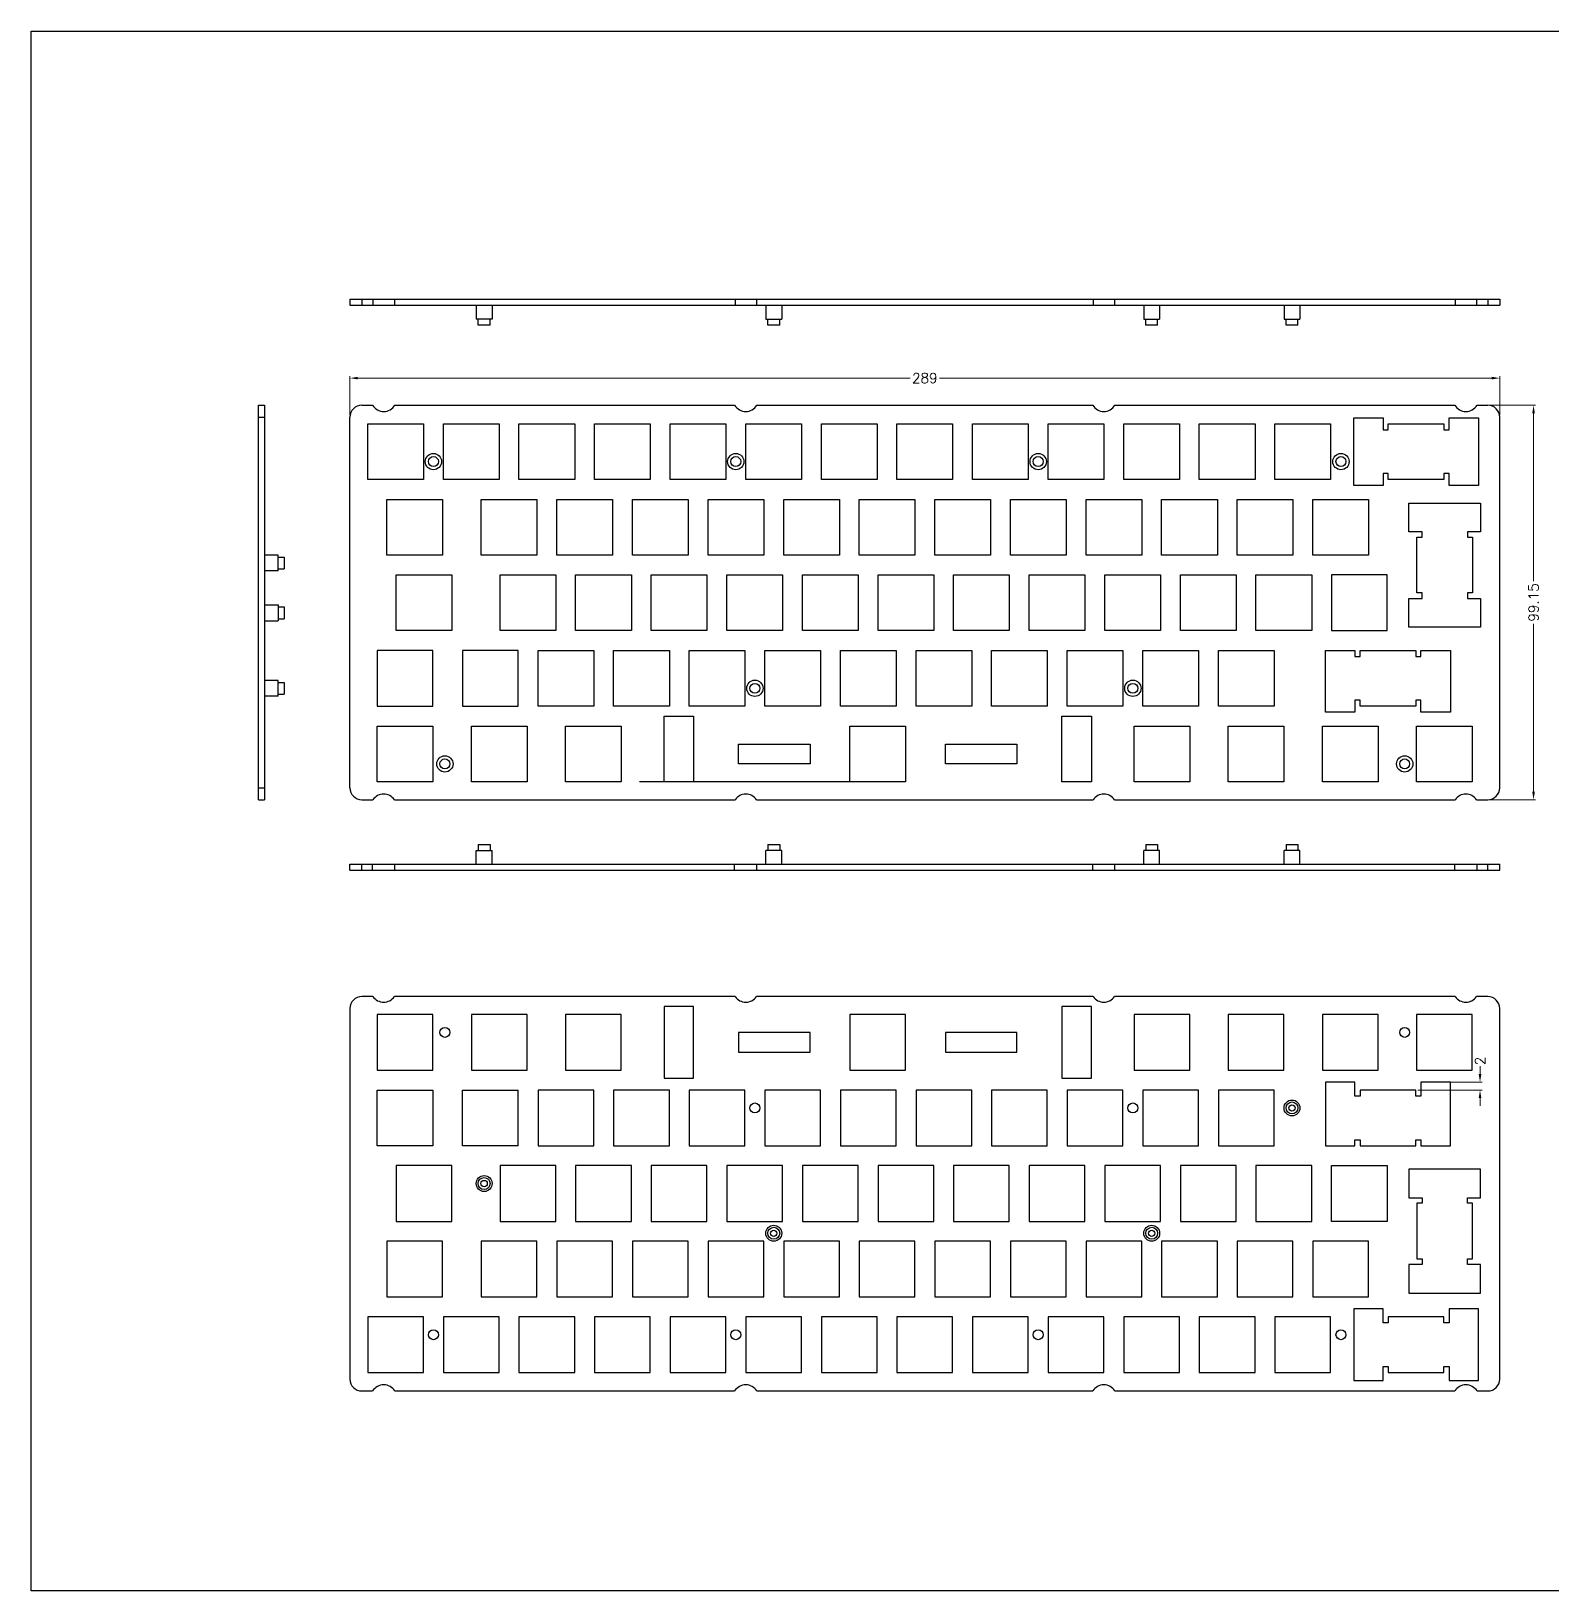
# Model space of a CAD drawing. Header units: millimetres. Extents: x 1341 to 3576, y -414 to 1667.
# Drawn here: x 2195.9 to 2578.1, y 995.4 to 1387.5 of the extents above; entities that cross this region are included whole.
import ezdxf

# ---------------------------------------------------------------- set-up
doc = ezdxf.new("R2010")
doc.units = ezdxf.units.MM
doc.layers.add('dim', color=82, linetype='Continuous', lineweight=9)
doc.styles.add('ROMANC', font='romanc.shx', dxfattribs={"bigfont": 'gbcbig.shx'})
doc.dimstyles.new('YanXiu', dxfattribs={"dimtxt": 2.5, "dimasz": 2.2, "dimexe": 0.66, "dimexo": 0.66, "dimgap": 0.66, "dimtad": 0, "dimdsep": 46, "dimtxsty": 'ROMANC', "dimcen": 0, "dimclrd": 256, "dimclre": 131, "dimclrt": 42, "dimazin": 2, "dimtfac": 1, "dimtofl": 0, "dimtmove": 0, "dimatfit": 3, "dimfxl": 1, "dimlwd": 5, "dimlwe": 5, "dimarcsym": 0})

# ---------------------------------------------------------------- blocks, each defined once
blk = doc.blocks.new('*D10')
at = {"layer": 'Defpoints', "color": 0}
for p in [(2543.9, 1121.31), (2545.2, 1123.31), (2560.06, 1123.31)]:
    blk.add_point(p, dxfattribs=at)
at = {"layer": 'dim', "lineweight": 5}
for p, q in [((2560.06, 1125.31), (2560.06, 1127.31)), ((2560.06, 1119.31), (2560.06, 1117.31))]:
    blk.add_line(p, q, dxfattribs=at)
at = {"layer": 'dim', "color": 131, "lineweight": 5}
for p, q in [((2544.4, 1121.31), (2560.56, 1121.31)), ((2545.7, 1123.31), (2560.56, 1123.31))]:
    blk.add_line(p, q, dxfattribs=at)
at = {"layer": 'dim'}
for points in [[(2559.73, 1125.31), (2560.39, 1125.31), (2560.06, 1123.31)], [(2559.73, 1119.31), (2560.39, 1119.31), (2560.06, 1121.31)]]:
    blk.add_solid(points, dxfattribs=at)
at = {"layer": 'dim', "color": 42, "insert": (2560.06, 1128.64), "char_height": 2.5, "attachment_point": 5, "rotation": 90, "style": 'ROMANC'}
blk.add_mtext('2', dxfattribs=at)
blk = doc.blocks.new('*D15')
at = {"layer": 'Defpoints', "color": 0}
for p in [(2565, 1300.28), (2276, 1290.45), (2565, 1290.45)]:
    blk.add_point(p, dxfattribs=at)
at = {"layer": 'dim', "color": 131, "lineweight": 5}
for p, q in [((2276, 1290.95), (2276, 1300.78)), ((2565, 1290.95), (2565, 1300.78))]:
    blk.add_line(p, q, dxfattribs=at)
at = {"layer": 'dim', "lineweight": 5}
for p, q in [((2278, 1300.28), (2416.79, 1300.28)), ((2563, 1300.28), (2424.22, 1300.28))]:
    blk.add_line(p, q, dxfattribs=at)
at = {"layer": 'dim'}
for points in [[(2278, 1300.61), (2278, 1299.95), (2276, 1300.28)], [(2563, 1300.61), (2563, 1299.95), (2565, 1300.28)]]:
    blk.add_solid(points, dxfattribs=at)
at = {"layer": 'dim', "color": 42, "insert": (2420.5, 1300.28), "char_height": 2.5, "attachment_point": 5, "style": 'ROMANC'}
blk.add_mtext('289', dxfattribs=at)
blk = doc.blocks.new('*D16')
at = {"layer": 'Defpoints', "color": 0}
for p in [(2562, 1293.45), (2562, 1194.3), (2573.51, 1194.3)]:
    blk.add_point(p, dxfattribs=at)
at = {"layer": 'dim', "color": 131, "lineweight": 5}
for p, q in [((2562.5, 1293.45), (2574.01, 1293.45)), ((2562.5, 1194.3), (2574.01, 1194.3))]:
    blk.add_line(p, q, dxfattribs=at)
at = {"layer": 'dim', "lineweight": 5}
for p, q in [((2573.51, 1291.45), (2573.51, 1249.2)), ((2573.51, 1196.3), (2573.51, 1238.55))]:
    blk.add_line(p, q, dxfattribs=at)
at = {"layer": 'dim'}
for points in [[(2573.18, 1291.45), (2573.85, 1291.45), (2573.51, 1293.45)], [(2573.18, 1196.3), (2573.85, 1196.3), (2573.51, 1194.3)]]:
    blk.add_solid(points, dxfattribs=at)
at = {"layer": 'dim', "color": 42, "insert": (2573.51, 1243.88), "char_height": 2.5, "attachment_point": 5, "rotation": 90, "style": 'ROMANC'}
blk.add_mtext('99.15', dxfattribs=at)

msp = doc.modelspace()

# ---------------------------------------------------------------- linework, layer by layer
at = {"color": 7, "linetype": 'Continuous'}
for p, q in [((2276.003, 1320.102), (2276.003, 1318.602)), ((2276.003, 1320.102), (2565.003, 1320.102)), ((2276.003, 1318.602), (2565.003, 1318.602)), ((2279.003, 1320.102), (2279.003, 1318.602)), ((2281.805, 1320.102), (2281.805, 1318.602)), ((2287.202, 1320.102), (2287.202, 1318.602)), ((2307.748, 1318.602), (2307.748, 1315.102)), ((2311.748, 1318.602), (2311.748, 1315.102)), ((2372.805, 1320.102), (2372.805, 1318.602)), ((2378.202, 1320.102), (2378.202, 1318.602)), ((2380.533, 1318.602), (2380.533, 1315.102)), ((2384.533, 1318.602), (2384.533, 1315.102)), ((2462.805, 1320.102), (2462.805, 1318.602)), ((2468.202, 1320.102), (2468.202, 1318.602)), ((2475.533, 1318.602), (2475.533, 1315.102)), ((2479.533, 1318.602), (2479.533, 1315.102)), ((2510.798, 1318.602), (2510.798, 1315.102)), ((2514.798, 1318.602), (2514.798, 1315.102)), ((2553.805, 1320.102), (2553.805, 1318.602)), ((2559.202, 1320.102), (2559.202, 1318.602)), ((2562.003, 1320.102), (2562.003, 1318.602)), ((2565.003, 1320.102), (2565.003, 1318.602)), ((2311.748, 1315.102), (2307.748, 1315.102)), ((2308.248, 1313.602), (2308.248, 1315.102)), ((2311.248, 1313.602), (2308.248, 1313.602)), ((2311.248, 1313.602), (2311.248, 1315.102)), ((2380.533, 1315.102), (2384.533, 1315.102)), ((2381.033, 1313.602), (2381.033, 1315.102)), ((2384.033, 1313.602), (2381.033, 1313.602)), ((2384.033, 1313.602), (2384.033, 1315.102)), ((2475.533, 1315.102), (2479.533, 1315.102)), ((2476.033, 1313.602), (2476.033, 1315.102)), ((2479.033, 1313.602), (2476.033, 1313.602)), ((2479.033, 1313.602), (2479.033, 1315.102)), ((2510.798, 1315.102), (2514.798, 1315.102)), ((2511.298, 1313.602), (2511.298, 1315.102)), ((2514.298, 1313.602), (2511.298, 1313.602)), ((2514.298, 1313.602), (2514.298, 1315.102)), ((2253.018, 1194.301), (2253.018, 1293.451)), ((2253.018, 1293.451), (2254.518, 1293.451)), ((2253.018, 1290.451), (2254.518, 1290.451)), ((2254.518, 1293.451), (2254.518, 1194.301)), ((2276.003, 1197.301), (2276.003, 1290.451)), ((2279.003, 1293.451), (2281.706, 1293.451)), ((2287.301, 1293.451), (2372.706, 1293.451)), ((2378.301, 1293.451), (2462.706, 1293.451)), ((2468.301, 1293.451), (2553.706, 1293.451)), ((2559.301, 1293.451), (2562.003, 1293.451)), ((2565.003, 1197.301), (2565.003, 1290.451)), ((2280.503, 1274.801), (2280.503, 1288.801)), ((2280.503, 1288.801), (2294.503, 1288.801)), ((2294.503, 1288.801), (2294.503, 1274.801)), ((2299.503, 1274.801), (2299.503, 1288.801)), ((2299.503, 1288.801), (2313.503, 1288.801)), ((2313.503, 1288.801), (2313.503, 1274.801)), ((2318.503, 1274.801), (2318.503, 1288.801)), ((2318.503, 1288.801), (2332.503, 1288.801)), ((2332.503, 1288.801), (2332.503, 1274.801)), ((2337.503, 1274.801), (2337.503, 1288.801)), ((2337.503, 1288.801), (2351.503, 1288.801)), ((2351.503, 1288.801), (2351.503, 1274.801)), ((2356.503, 1274.801), (2356.503, 1288.801)), ((2356.503, 1288.801), (2370.503, 1288.801)), ((2370.503, 1288.801), (2370.503, 1274.801)), ((2375.503, 1274.801), (2375.503, 1288.801)), ((2375.503, 1288.801), (2389.503, 1288.801)), ((2389.503, 1288.801), (2389.503, 1274.801)), ((2394.503, 1274.801), (2394.503, 1288.801)), ((2394.503, 1288.801), (2408.503, 1288.801)), ((2408.503, 1288.801), (2408.503, 1274.801)), ((2413.503, 1274.801), (2413.503, 1288.801)), ((2413.503, 1288.801), (2427.503, 1288.801)), ((2427.503, 1288.801), (2427.503, 1274.801)), ((2432.503, 1274.801), (2432.503, 1288.801)), ((2432.503, 1288.801), (2446.503, 1288.801)), ((2446.503, 1288.801), (2446.503, 1274.801)), ((2451.503, 1274.801), (2451.503, 1288.801)), ((2451.503, 1288.801), (2465.503, 1288.801)), ((2465.503, 1288.801), (2465.503, 1274.801)), ((2470.503, 1274.801), (2470.503, 1288.801)), ((2470.503, 1288.801), (2484.503, 1288.801)), ((2484.503, 1288.801), (2484.503, 1274.801)), ((2489.503, 1288.801), (2503.503, 1288.801)), ((2489.503, 1274.801), (2489.503, 1288.801)), ((2503.503, 1288.801), (2503.503, 1274.801)), ((2508.503, 1288.801), (2522.503, 1288.801)), ((2508.503, 1274.801), (2508.503, 1288.801)), ((2522.503, 1288.801), (2522.503, 1274.801)), ((2535.703, 1287.301), (2537.003, 1287.301)), ((2537.003, 1288.801), (2551.003, 1288.801)), ((2537.003, 1287.301), (2537.003, 1288.801)), ((2551.003, 1288.801), (2551.003, 1287.301)), ((2551.003, 1287.301), (2552.303, 1287.301)), ((2294.503, 1274.801), (2280.503, 1274.801)), ((2313.503, 1274.801), (2299.503, 1274.801)), ((2332.503, 1274.801), (2318.503, 1274.801)), ((2351.503, 1274.801), (2337.503, 1274.801)), ((2370.503, 1274.801), (2356.503, 1274.801)), ((2389.503, 1274.801), (2375.503, 1274.801)), ((2408.503, 1274.801), (2394.503, 1274.801)), ((2427.503, 1274.801), (2413.503, 1274.801)), ((2446.503, 1274.801), (2432.503, 1274.801)), ((2465.503, 1274.801), (2451.503, 1274.801)), ((2484.503, 1274.801), (2470.503, 1274.801)), ((2503.503, 1274.801), (2489.503, 1274.801)), ((2522.503, 1274.801), (2508.503, 1274.801)), ((2537.003, 1276.301), (2535.703, 1276.301)), ((2537.003, 1274.801), (2537.003, 1276.301)), ((2551.003, 1274.801), (2537.003, 1274.801)), ((2552.303, 1276.301), (2551.003, 1276.301)), ((2551.003, 1276.301), (2551.003, 1274.801)), ((2285.268, 1255.801), (2285.268, 1269.801)), ((2285.268, 1269.801), (2299.268, 1269.801)), ((2299.268, 1269.801), (2299.268, 1255.801)), ((2309.033, 1255.801), (2309.033, 1269.801)), ((2309.033, 1269.801), (2323.033, 1269.801)), ((2323.033, 1269.801), (2323.033, 1255.801)), ((2328.033, 1255.801), (2328.033, 1269.801)), ((2328.033, 1269.801), (2342.033, 1269.801)), ((2342.033, 1269.801), (2342.033, 1255.801)), ((2347.033, 1255.801), (2347.033, 1269.801)), ((2347.033, 1269.801), (2361.033, 1269.801)), ((2361.033, 1269.801), (2361.033, 1255.801)), ((2366.033, 1255.801), (2366.033, 1269.801)), ((2366.033, 1269.801), (2380.033, 1269.801)), ((2380.033, 1269.801), (2380.033, 1255.801)), ((2385.033, 1255.801), (2385.033, 1269.801)), ((2385.033, 1269.801), (2399.033, 1269.801)), ((2399.033, 1269.801), (2399.033, 1255.801)), ((2404.033, 1255.801), (2404.033, 1269.801)), ((2404.033, 1269.801), (2418.033, 1269.801)), ((2418.033, 1269.801), (2418.033, 1255.801)), ((2423.033, 1255.801), (2423.033, 1269.801)), ((2423.033, 1269.801), (2437.033, 1269.801)), ((2437.033, 1269.801), (2437.033, 1255.801)), ((2442.033, 1255.801), (2442.033, 1269.801)), ((2442.033, 1269.801), (2456.033, 1269.801)), ((2456.033, 1269.801), (2456.033, 1255.801)), ((2461.033, 1269.801), (2475.033, 1269.801)), ((2461.033, 1255.801), (2461.033, 1269.801)), ((2475.033, 1269.801), (2475.033, 1255.801)), ((2480.033, 1269.801), (2494.033, 1269.801)), ((2480.033, 1255.801), (2480.033, 1269.801)), ((2494.033, 1269.801), (2494.033, 1255.801)), ((2499.033, 1269.801), (2513.033, 1269.801)), ((2499.033, 1255.801), (2499.033, 1269.801)), ((2513.033, 1269.801), (2513.033, 1255.801)), ((2518.033, 1269.801), (2532.033, 1269.801)), ((2518.033, 1255.801), (2518.033, 1269.801)), ((2532.033, 1269.801), (2532.033, 1255.801)), ((2542.188, 1268.861), (2560.188, 1268.861)), ((2542.188, 1261.661), (2542.188, 1268.861)), ((2560.188, 1268.861), (2560.188, 1261.661)), ((2545.488, 1261.661), (2542.188, 1261.661)), ((2544.188, 1260.261), (2545.488, 1260.261)), ((2544.188, 1246.261), (2544.188, 1260.261)), ((2545.488, 1260.261), (2545.488, 1261.661)), ((2560.188, 1261.661), (2556.888, 1261.661)), ((2556.888, 1261.661), (2556.888, 1260.261)), ((2556.888, 1260.261), (2558.188, 1260.261)), ((2558.188, 1260.261), (2558.188, 1246.261)), ((2258.018, 1255.801), (2254.518, 1255.801)), ((2258.018, 1251.8), (2258.018, 1255.801)), ((2258.018, 1255.301), (2259.518, 1255.301)), ((2259.518, 1255.301), (2259.518, 1252.301)), ((2299.268, 1255.801), (2285.268, 1255.801)), ((2323.033, 1255.801), (2309.033, 1255.801)), ((2342.033, 1255.801), (2328.033, 1255.801)), ((2361.033, 1255.801), (2347.033, 1255.801)), ((2380.033, 1255.801), (2366.033, 1255.801)), ((2399.033, 1255.801), (2385.033, 1255.801)), ((2418.033, 1255.801), (2404.033, 1255.801)), ((2437.033, 1255.801), (2423.033, 1255.801)), ((2456.033, 1255.801), (2442.033, 1255.801)), ((2475.033, 1255.801), (2461.033, 1255.801)), ((2494.033, 1255.801), (2480.033, 1255.801)), ((2513.033, 1255.801), (2499.033, 1255.801)), ((2532.033, 1255.801), (2518.033, 1255.801)), ((2258.018, 1251.801), (2254.518, 1251.801)), ((2258.018, 1252.301), (2259.518, 1252.301)), ((2287.648, 1236.801), (2287.648, 1250.801)), ((2287.648, 1250.801), (2301.648, 1250.801)), ((2301.648, 1250.801), (2301.648, 1236.801)), ((2313.748, 1236.801), (2313.748, 1250.801)), ((2313.748, 1250.801), (2327.748, 1250.801)), ((2327.748, 1250.801), (2327.748, 1236.801)), ((2332.748, 1236.801), (2332.748, 1250.801)), ((2332.748, 1250.801), (2346.748, 1250.801)), ((2346.748, 1250.801), (2346.748, 1236.801)), ((2351.748, 1236.801), (2351.748, 1250.801)), ((2351.748, 1250.801), (2365.748, 1250.801)), ((2365.748, 1250.801), (2365.748, 1236.801)), ((2370.748, 1236.801), (2370.748, 1250.801)), ((2370.748, 1250.801), (2384.748, 1250.801)), ((2384.748, 1250.801), (2384.748, 1236.801)), ((2389.748, 1236.801), (2389.748, 1250.801)), ((2389.748, 1250.801), (2403.748, 1250.801)), ((2403.748, 1250.801), (2403.748, 1236.801)), ((2408.748, 1236.801), (2408.748, 1250.801)), ((2408.748, 1250.801), (2422.748, 1250.801)), ((2422.748, 1250.801), (2422.748, 1236.801)), ((2427.748, 1236.801), (2427.748, 1250.801)), ((2427.748, 1250.801), (2441.748, 1250.801)), ((2441.748, 1250.801), (2441.748, 1236.801)), ((2446.748, 1250.801), (2460.748, 1250.801)), ((2446.748, 1236.801), (2446.748, 1250.801)), ((2460.748, 1250.801), (2460.748, 1236.801)), ((2465.748, 1250.801), (2479.748, 1250.801)), ((2465.748, 1236.801), (2465.748, 1250.801)), ((2479.748, 1250.801), (2479.748, 1236.801)), ((2484.748, 1250.801), (2498.748, 1250.801)), ((2484.748, 1236.801), (2484.748, 1250.801)), ((2498.748, 1250.801), (2498.748, 1236.801)), ((2503.748, 1250.801), (2517.748, 1250.801)), ((2503.748, 1236.801), (2503.748, 1250.801)), ((2517.748, 1250.801), (2517.748, 1236.801)), ((2536.748, 1250.801), (2522.748, 1250.801)), ((2522.748, 1250.801), (2522.748, 1236.801)), ((2536.748, 1236.801), (2536.748, 1250.801)), ((2254.518, 1243.301), (2258.018, 1243.301)), ((2258.018, 1243.3), (2258.018, 1239.301)), ((2542.188, 1244.861), (2545.488, 1244.861)), ((2542.188, 1237.661), (2542.188, 1244.861)), ((2545.488, 1246.261), (2544.188, 1246.261)), ((2545.488, 1244.861), (2545.488, 1246.261)), ((2558.188, 1246.261), (2556.888, 1246.261)), ((2556.888, 1246.261), (2556.888, 1244.861)), ((2556.888, 1244.861), (2560.188, 1244.861)), ((2560.188, 1244.861), (2560.188, 1237.661)), ((2254.518, 1239.301), (2258.018, 1239.301)), ((2258.018, 1242.801), (2259.518, 1242.801)), ((2258.018, 1239.801), (2259.518, 1239.801)), ((2259.518, 1242.801), (2259.518, 1239.801)), ((2301.648, 1236.801), (2287.648, 1236.801)), ((2327.748, 1236.801), (2313.748, 1236.801)), ((2346.748, 1236.801), (2332.748, 1236.801)), ((2365.748, 1236.801), (2351.748, 1236.801)), ((2384.748, 1236.801), (2370.748, 1236.801)), ((2403.748, 1236.801), (2389.748, 1236.801)), ((2422.748, 1236.801), (2408.748, 1236.801)), ((2441.748, 1236.801), (2427.748, 1236.801)), ((2460.748, 1236.801), (2446.748, 1236.801)), ((2479.748, 1236.801), (2465.748, 1236.801)), ((2498.748, 1236.801), (2484.748, 1236.801)), ((2517.748, 1236.801), (2503.748, 1236.801)), ((2522.748, 1236.801), (2536.748, 1236.801)), ((2560.188, 1237.661), (2542.188, 1237.661)), ((2282.883, 1231.801), (2282.883, 1217.801)), ((2296.883, 1231.801), (2282.883, 1231.801)), ((2296.883, 1217.801), (2296.883, 1231.801)), ((2304.298, 1231.801), (2304.298, 1217.801)), ((2318.298, 1231.801), (2304.298, 1231.801)), ((2318.298, 1217.801), (2318.298, 1231.801)), ((2323.298, 1217.801), (2323.298, 1231.801)), ((2323.298, 1231.801), (2337.298, 1231.801)), ((2337.298, 1231.801), (2337.298, 1217.801)), ((2342.298, 1217.801), (2342.298, 1231.801)), ((2342.298, 1231.801), (2356.298, 1231.801)), ((2356.298, 1231.801), (2356.298, 1217.801)), ((2361.298, 1217.801), (2361.298, 1231.801)), ((2361.298, 1231.801), (2375.298, 1231.801)), ((2375.298, 1231.801), (2375.298, 1217.801)), ((2380.298, 1217.801), (2380.298, 1231.801)), ((2380.298, 1231.801), (2394.298, 1231.801)), ((2394.298, 1231.801), (2394.298, 1217.801)), ((2399.298, 1217.801), (2399.298, 1231.801)), ((2399.298, 1231.801), (2413.298, 1231.801)), ((2413.298, 1231.801), (2413.298, 1217.801)), ((2418.298, 1231.801), (2432.298, 1231.801)), ((2418.298, 1217.801), (2418.298, 1231.801)), ((2432.298, 1231.801), (2432.298, 1217.801)), ((2437.298, 1231.801), (2451.298, 1231.801)), ((2437.298, 1217.801), (2437.298, 1231.801)), ((2451.298, 1231.801), (2451.298, 1217.801)), ((2456.298, 1231.801), (2470.298, 1231.801)), ((2456.298, 1217.801), (2456.298, 1231.801)), ((2470.298, 1231.801), (2470.298, 1217.801)), ((2475.298, 1231.801), (2489.298, 1231.801)), ((2475.298, 1217.801), (2475.298, 1231.801)), ((2489.298, 1231.801), (2489.298, 1217.801)), ((2494.298, 1231.801), (2508.298, 1231.801)), ((2494.298, 1217.801), (2494.298, 1231.801)), ((2508.298, 1231.801), (2508.298, 1217.801)), ((2521.201, 1231.801), (2528.601, 1231.801)), ((2521.201, 1216.301), (2521.201, 1231.801)), ((2528.601, 1231.801), (2528.601, 1230.301)), ((2529.901, 1231.801), (2543.901, 1231.801)), ((2529.901, 1230.301), (2529.901, 1231.801)), ((2543.901, 1231.801), (2543.901, 1230.301)), ((2545.201, 1231.801), (2552.601, 1231.801)), ((2545.201, 1230.301), (2545.201, 1231.801)), ((2552.601, 1231.801), (2552.601, 1216.301)), ((2528.601, 1230.301), (2529.901, 1230.301)), ((2543.901, 1230.301), (2545.201, 1230.301)), ((2258.018, 1224.301), (2254.518, 1224.301)), ((2258.018, 1220.3), (2258.018, 1224.301)), ((2258.018, 1223.801), (2259.518, 1223.801)), ((2259.518, 1223.801), (2259.518, 1220.801)), ((2258.018, 1220.301), (2254.518, 1220.301)), ((2258.018, 1220.801), (2259.518, 1220.801)), ((2282.883, 1217.801), (2296.883, 1217.801)), ((2304.298, 1217.801), (2318.298, 1217.801)), ((2337.298, 1217.801), (2323.298, 1217.801)), ((2356.298, 1217.801), (2342.298, 1217.801)), ((2375.298, 1217.801), (2361.298, 1217.801)), ((2394.298, 1217.801), (2380.298, 1217.801)), ((2413.298, 1217.801), (2399.298, 1217.801)), ((2432.298, 1217.801), (2418.298, 1217.801)), ((2451.298, 1217.801), (2437.298, 1217.801)), ((2470.298, 1217.801), (2456.298, 1217.801)), ((2489.298, 1217.801), (2475.298, 1217.801)), ((2508.298, 1217.801), (2494.298, 1217.801)), ((2528.601, 1216.301), (2521.201, 1216.301)), ((2529.901, 1219.301), (2528.601, 1219.301)), ((2528.601, 1219.301), (2528.601, 1216.301)), ((2529.901, 1217.801), (2529.901, 1219.301)), ((2543.901, 1217.801), (2529.901, 1217.801)), ((2545.201, 1219.301), (2543.901, 1219.301)), ((2543.901, 1219.301), (2543.901, 1217.801)), ((2545.201, 1216.301), (2545.201, 1219.301)), ((2552.601, 1216.301), (2545.201, 1216.301)), ((2282.883, 1198.801), (2282.883, 1212.801)), ((2282.883, 1212.801), (2296.883, 1212.801)), ((2296.883, 1212.801), (2296.883, 1198.801)), ((2306.553, 1198.801), (2306.553, 1212.801)), ((2306.553, 1212.801), (2320.553, 1212.801)), ((2320.553, 1212.801), (2320.553, 1198.801)), ((2330.223, 1198.801), (2330.223, 1212.801)), ((2330.223, 1212.801), (2344.223, 1212.801)), ((2344.223, 1212.801), (2344.223, 1198.801)), ((2354.968, 1198.801), (2354.968, 1215.301)), ((2354.968, 1215.301), (2362.368, 1215.301)), ((2362.368, 1215.301), (2362.368, 1198.801)), ((2401.668, 1212.801), (2415.668, 1212.801)), ((2401.668, 1198.801), (2401.668, 1212.801)), ((2415.668, 1212.801), (2415.668, 1198.801)), ((2454.968, 1215.301), (2462.368, 1215.301)), ((2454.968, 1198.801), (2454.968, 1215.301)), ((2462.368, 1215.301), (2462.368, 1198.801)), ((2473.113, 1212.801), (2487.113, 1212.801)), ((2473.113, 1198.801), (2473.113, 1212.801)), ((2487.113, 1212.801), (2487.113, 1198.801)), ((2496.783, 1212.801), (2510.783, 1212.801)), ((2496.783, 1198.801), (2496.783, 1212.801)), ((2510.783, 1212.801), (2510.783, 1198.801)), ((2520.453, 1212.801), (2534.453, 1212.801)), ((2520.453, 1198.801), (2520.453, 1212.801)), ((2534.453, 1212.801), (2534.453, 1198.801)), ((2544.123, 1212.801), (2558.123, 1212.801)), ((2544.123, 1198.801), (2544.123, 1212.801)), ((2558.123, 1212.801), (2558.123, 1198.801)), ((2373.668, 1203.301), (2373.668, 1208.301)), ((2373.668, 1208.301), (2391.668, 1208.301)), ((2391.668, 1208.301), (2391.668, 1203.301)), ((2425.668, 1208.301), (2443.668, 1208.301)), ((2425.668, 1203.301), (2425.668, 1208.301)), ((2443.668, 1208.301), (2443.668, 1203.301)), ((2391.668, 1203.301), (2373.668, 1203.301)), ((2443.668, 1203.301), (2425.668, 1203.301)), ((2253.018, 1197.301), (2254.518, 1197.301)), ((2296.883, 1198.801), (2282.883, 1198.801)), ((2320.553, 1198.801), (2306.553, 1198.801)), ((2344.223, 1198.801), (2330.223, 1198.801)), ((2362.368, 1198.801), (2354.968, 1198.801)), ((2415.668, 1198.801), (2401.668, 1198.801)), ((2462.368, 1198.801), (2454.968, 1198.801)), ((2487.113, 1198.801), (2473.113, 1198.801)), ((2510.783, 1198.801), (2496.783, 1198.801)), ((2534.453, 1198.801), (2520.453, 1198.801)), ((2558.123, 1198.801), (2544.123, 1198.801)), ((2253.018, 1194.301), (2254.518, 1194.301)), ((2279.003, 1194.301), (2281.805, 1194.301)), ((2287.202, 1194.301), (2372.805, 1194.301)), ((2378.202, 1194.301), (2462.805, 1194.301)), ((2468.202, 1194.301), (2553.805, 1194.301)), ((2559.202, 1194.301), (2562.003, 1194.301)), ((2307.748, 1178.067), (2307.748, 1181.567)), ((2307.748, 1181.567), (2311.748, 1181.567)), ((2308.248, 1183.067), (2308.248, 1181.567)), ((2308.248, 1183.067), (2311.248, 1183.067)), ((2311.248, 1183.067), (2311.248, 1181.567)), ((2311.748, 1178.067), (2311.748, 1181.567)), ((2380.533, 1178.067), (2380.533, 1181.567)), ((2384.533, 1181.567), (2380.533, 1181.567)), ((2381.033, 1183.067), (2381.033, 1181.567)), ((2381.033, 1183.067), (2384.033, 1183.067)), ((2384.033, 1183.067), (2384.033, 1181.567)), ((2384.533, 1178.067), (2384.533, 1181.567)), ((2479.533, 1181.567), (2475.533, 1181.567)), ((2475.533, 1178.067), (2475.533, 1181.567)), ((2476.033, 1183.067), (2479.033, 1183.067)), ((2476.033, 1183.067), (2476.033, 1181.567)), ((2479.033, 1183.067), (2479.033, 1181.567)), ((2479.533, 1178.067), (2479.533, 1181.567)), ((2514.798, 1181.567), (2510.798, 1181.567)), ((2510.798, 1178.067), (2510.798, 1181.567)), ((2511.298, 1183.067), (2514.298, 1183.067)), ((2511.298, 1183.067), (2511.298, 1181.567)), ((2514.298, 1183.067), (2514.298, 1181.567)), ((2514.798, 1178.067), (2514.798, 1181.567)), ((2276.003, 1176.567), (2276.003, 1178.067)), ((2276.003, 1178.067), (2565.003, 1178.067)), ((2276.003, 1176.567), (2565.003, 1176.567)), ((2279.003, 1176.567), (2279.003, 1178.067)), ((2281.706, 1176.567), (2281.706, 1178.067)), ((2287.301, 1176.567), (2287.301, 1178.067)), ((2372.706, 1176.567), (2372.706, 1178.067)), ((2378.301, 1176.567), (2378.301, 1178.067)), ((2462.706, 1176.567), (2462.706, 1178.067)), ((2468.301, 1176.567), (2468.301, 1178.067)), ((2553.706, 1176.567), (2553.706, 1178.067)), ((2559.301, 1176.567), (2559.301, 1178.067)), ((2562.003, 1176.567), (2562.003, 1178.067)), ((2565.003, 1176.567), (2565.003, 1178.067)), ((2276.003, 1141.807), (2276.003, 1048.657)), ((2281.805, 1144.807), (2279.003, 1144.807)), ((2372.805, 1144.807), (2287.202, 1144.807)), ((2462.805, 1144.807), (2378.202, 1144.807)), ((2553.805, 1144.807), (2468.202, 1144.807)), ((2562.003, 1144.807), (2559.202, 1144.807)), ((2565.003, 1048.657), (2565.003, 1141.807)), ((2282.883, 1140.307), (2282.883, 1126.307)), ((2296.883, 1140.307), (2282.883, 1140.307)), ((2296.883, 1126.307), (2296.883, 1140.307)), ((2306.553, 1140.307), (2306.553, 1126.307)), ((2320.553, 1140.307), (2306.553, 1140.307)), ((2320.553, 1126.307), (2320.553, 1140.307)), ((2330.223, 1140.307), (2330.223, 1126.307)), ((2344.223, 1140.307), (2330.223, 1140.307)), ((2344.223, 1126.307), (2344.223, 1140.307)), ((2401.668, 1140.307), (2401.668, 1126.307)), ((2415.668, 1140.307), (2401.668, 1140.307)), ((2415.668, 1126.307), (2415.668, 1140.307)), ((2487.113, 1140.307), (2473.113, 1140.307)), ((2473.113, 1140.307), (2473.113, 1126.307)), ((2487.113, 1126.307), (2487.113, 1140.307)), ((2510.783, 1140.307), (2496.783, 1140.307)), ((2496.783, 1140.307), (2496.783, 1126.307)), ((2510.783, 1126.307), (2510.783, 1140.307)), ((2534.453, 1140.307), (2520.453, 1140.307)), ((2520.453, 1140.307), (2520.453, 1126.307)), ((2534.453, 1126.307), (2534.453, 1140.307)), ((2558.123, 1140.307), (2544.123, 1140.307)), ((2544.123, 1140.307), (2544.123, 1126.307)), ((2558.123, 1126.307), (2558.123, 1140.307)), ((2373.668, 1135.807), (2373.668, 1130.807)), ((2391.668, 1135.807), (2373.668, 1135.807)), ((2391.668, 1130.807), (2391.668, 1135.807)), ((2425.668, 1135.807), (2425.668, 1130.807)), ((2443.668, 1135.807), (2425.668, 1135.807)), ((2443.668, 1130.807), (2443.668, 1135.807)), ((2373.668, 1130.807), (2391.668, 1130.807)), ((2425.668, 1130.807), (2443.668, 1130.807)), ((2282.883, 1126.307), (2296.883, 1126.307)), ((2306.553, 1126.307), (2320.553, 1126.307)), ((2330.223, 1126.307), (2344.223, 1126.307)), ((2401.668, 1126.307), (2415.668, 1126.307)), ((2473.113, 1126.307), (2487.113, 1126.307)), ((2496.783, 1126.307), (2510.783, 1126.307)), ((2520.453, 1126.307), (2534.453, 1126.307)), ((2544.123, 1126.307), (2558.123, 1126.307)), ((2282.883, 1107.307), (2282.883, 1121.307)), ((2282.883, 1121.307), (2296.883, 1121.307)), ((2296.883, 1121.307), (2296.883, 1107.307)), ((2304.298, 1107.307), (2304.298, 1121.307)), ((2304.298, 1121.307), (2318.298, 1121.307)), ((2318.298, 1107.307), (2318.298, 1121.307)), ((2323.298, 1121.307), (2323.298, 1107.307)), ((2337.298, 1121.307), (2323.298, 1121.307)), ((2337.298, 1107.307), (2337.298, 1121.307)), ((2342.298, 1121.307), (2342.298, 1107.307)), ((2356.298, 1121.307), (2342.298, 1121.307)), ((2356.298, 1107.307), (2356.298, 1121.307)), ((2361.298, 1121.307), (2361.298, 1107.307)), ((2375.298, 1121.307), (2361.298, 1121.307)), ((2375.298, 1107.307), (2375.298, 1121.307)), ((2380.298, 1121.307), (2380.298, 1107.307)), ((2394.298, 1121.307), (2380.298, 1121.307)), ((2394.298, 1107.307), (2394.298, 1121.307)), ((2399.298, 1121.307), (2399.298, 1107.307)), ((2413.298, 1121.307), (2399.298, 1121.307)), ((2413.298, 1107.307), (2413.298, 1121.307)), ((2418.298, 1121.307), (2418.298, 1107.307)), ((2432.298, 1121.307), (2418.298, 1121.307)), ((2432.298, 1107.307), (2432.298, 1121.307)), ((2437.298, 1121.307), (2437.298, 1107.307)), ((2451.298, 1121.307), (2437.298, 1121.307)), ((2451.298, 1107.307), (2451.298, 1121.307)), ((2470.298, 1121.307), (2456.298, 1121.307)), ((2456.298, 1121.307), (2456.298, 1107.307)), ((2470.298, 1107.307), (2470.298, 1121.307)), ((2489.298, 1121.307), (2475.298, 1121.307)), ((2475.298, 1121.307), (2475.298, 1107.307)), ((2489.298, 1107.307), (2489.298, 1121.307)), ((2508.298, 1121.307), (2494.298, 1121.307)), ((2494.298, 1121.307), (2494.298, 1107.307)), ((2508.298, 1107.307), (2508.298, 1121.307)), ((2543.901, 1121.307), (2529.901, 1121.307)), ((2529.901, 1121.307), (2529.901, 1119.807)), ((2543.901, 1119.807), (2543.901, 1121.307)), ((2529.901, 1119.807), (2528.601, 1119.807)), ((2296.883, 1107.307), (2282.883, 1107.307)), ((2318.298, 1107.307), (2304.298, 1107.307)), ((2323.298, 1107.307), (2337.298, 1107.307)), ((2342.298, 1107.307), (2356.298, 1107.307)), ((2361.298, 1107.307), (2375.298, 1107.307)), ((2380.298, 1107.307), (2394.298, 1107.307)), ((2399.298, 1107.307), (2413.298, 1107.307)), ((2418.298, 1107.307), (2432.298, 1107.307)), ((2437.298, 1107.307), (2451.298, 1107.307)), ((2456.298, 1107.307), (2470.298, 1107.307)), ((2475.298, 1107.307), (2489.298, 1107.307)), ((2494.298, 1107.307), (2508.298, 1107.307)), ((2521.201, 1107.307), (2528.601, 1107.307)), ((2528.601, 1108.807), (2529.901, 1108.807)), ((2528.601, 1107.307), (2528.601, 1108.807)), ((2529.901, 1108.807), (2529.901, 1107.307)), ((2529.901, 1107.307), (2543.901, 1107.307)), ((2543.901, 1108.807), (2545.201, 1108.807)), ((2543.901, 1107.307), (2543.901, 1108.807)), ((2545.201, 1108.807), (2545.201, 1107.307)), ((2545.201, 1107.307), (2552.601, 1107.307)), ((2287.648, 1102.307), (2287.648, 1088.307)), ((2301.648, 1102.307), (2287.648, 1102.307)), ((2301.648, 1088.307), (2301.648, 1102.307)), ((2313.748, 1102.307), (2313.748, 1088.307)), ((2327.748, 1102.307), (2313.748, 1102.307)), ((2327.748, 1088.307), (2327.748, 1102.307)), ((2332.748, 1102.307), (2332.748, 1088.307)), ((2346.748, 1102.307), (2332.748, 1102.307)), ((2346.748, 1088.307), (2346.748, 1102.307)), ((2351.748, 1102.307), (2351.748, 1088.307)), ((2365.748, 1102.307), (2351.748, 1102.307)), ((2365.748, 1088.307), (2365.748, 1102.307)), ((2370.748, 1102.307), (2370.748, 1088.307)), ((2384.748, 1102.307), (2370.748, 1102.307)), ((2384.748, 1088.307), (2384.748, 1102.307)), ((2389.748, 1102.307), (2389.748, 1088.307)), ((2403.748, 1102.307), (2389.748, 1102.307)), ((2403.748, 1088.307), (2403.748, 1102.307)), ((2408.748, 1102.307), (2408.748, 1088.307)), ((2422.748, 1102.307), (2408.748, 1102.307)), ((2422.748, 1088.307), (2422.748, 1102.307)), ((2427.748, 1102.307), (2427.748, 1088.307)), ((2441.748, 1102.307), (2427.748, 1102.307)), ((2441.748, 1088.307), (2441.748, 1102.307)), ((2460.748, 1102.307), (2446.748, 1102.307)), ((2446.748, 1102.307), (2446.748, 1088.307)), ((2460.748, 1088.307), (2460.748, 1102.307)), ((2479.748, 1102.307), (2465.748, 1102.307)), ((2465.748, 1102.307), (2465.748, 1088.307)), ((2479.748, 1088.307), (2479.748, 1102.307)), ((2498.748, 1102.307), (2484.748, 1102.307)), ((2484.748, 1102.307), (2484.748, 1088.307)), ((2498.748, 1088.307), (2498.748, 1102.307)), ((2517.748, 1102.307), (2503.748, 1102.307)), ((2503.748, 1102.307), (2503.748, 1088.307)), ((2517.748, 1088.307), (2517.748, 1102.307)), ((2522.748, 1102.307), (2536.748, 1102.307)), ((2522.748, 1088.307), (2522.748, 1102.307)), ((2536.748, 1102.307), (2536.748, 1088.307)), ((2287.648, 1088.307), (2301.648, 1088.307)), ((2313.748, 1088.307), (2327.748, 1088.307)), ((2332.748, 1088.307), (2346.748, 1088.307)), ((2351.748, 1088.307), (2365.748, 1088.307)), ((2370.748, 1088.307), (2384.748, 1088.307)), ((2389.748, 1088.307), (2403.748, 1088.307)), ((2408.748, 1088.307), (2422.748, 1088.307)), ((2427.748, 1088.307), (2441.748, 1088.307)), ((2446.748, 1088.307), (2460.748, 1088.307)), ((2465.748, 1088.307), (2479.748, 1088.307)), ((2484.748, 1088.307), (2498.748, 1088.307)), ((2503.748, 1088.307), (2517.748, 1088.307)), ((2536.748, 1088.307), (2522.748, 1088.307)), ((2285.268, 1083.307), (2285.268, 1069.307)), ((2299.268, 1083.307), (2285.268, 1083.307)), ((2299.268, 1069.307), (2299.268, 1083.307)), ((2309.033, 1083.307), (2309.033, 1069.307)), ((2323.033, 1083.307), (2309.033, 1083.307)), ((2323.033, 1069.307), (2323.033, 1083.307)), ((2328.033, 1083.307), (2328.033, 1069.307)), ((2342.033, 1083.307), (2328.033, 1083.307)), ((2342.033, 1069.307), (2342.033, 1083.307)), ((2347.033, 1083.307), (2347.033, 1069.307)), ((2361.033, 1083.307), (2347.033, 1083.307)), ((2361.033, 1069.307), (2361.033, 1083.307)), ((2366.033, 1083.307), (2366.033, 1069.307)), ((2380.033, 1083.307), (2366.033, 1083.307)), ((2380.033, 1069.307), (2380.033, 1083.307)), ((2385.033, 1083.307), (2385.033, 1069.307)), ((2399.033, 1083.307), (2385.033, 1083.307)), ((2399.033, 1069.307), (2399.033, 1083.307)), ((2404.033, 1083.307), (2404.033, 1069.307)), ((2418.033, 1083.307), (2404.033, 1083.307)), ((2418.033, 1069.307), (2418.033, 1083.307)), ((2437.033, 1083.307), (2423.033, 1083.307)), ((2423.033, 1083.307), (2423.033, 1069.307)), ((2437.033, 1069.307), (2437.033, 1083.307)), ((2456.033, 1083.307), (2442.033, 1083.307)), ((2442.033, 1083.307), (2442.033, 1069.307)), ((2456.033, 1069.307), (2456.033, 1083.307)), ((2475.033, 1083.307), (2461.033, 1083.307)), ((2461.033, 1083.307), (2461.033, 1069.307)), ((2475.033, 1069.307), (2475.033, 1083.307)), ((2494.033, 1083.307), (2480.033, 1083.307)), ((2480.033, 1083.307), (2480.033, 1069.307)), ((2494.033, 1069.307), (2494.033, 1083.307)), ((2513.033, 1083.307), (2499.033, 1083.307)), ((2499.033, 1083.307), (2499.033, 1069.307)), ((2513.033, 1069.307), (2513.033, 1083.307)), ((2532.033, 1083.307), (2518.033, 1083.307)), ((2518.033, 1083.307), (2518.033, 1069.307)), ((2532.033, 1069.307), (2532.033, 1083.307)), ((2285.268, 1069.307), (2299.268, 1069.307)), ((2309.033, 1069.307), (2323.033, 1069.307)), ((2328.033, 1069.307), (2342.033, 1069.307)), ((2347.033, 1069.307), (2361.033, 1069.307)), ((2366.033, 1069.307), (2380.033, 1069.307)), ((2385.033, 1069.307), (2399.033, 1069.307)), ((2404.033, 1069.307), (2418.033, 1069.307)), ((2423.033, 1069.307), (2437.033, 1069.307)), ((2442.033, 1069.307), (2456.033, 1069.307)), ((2461.033, 1069.307), (2475.033, 1069.307)), ((2480.033, 1069.307), (2494.033, 1069.307)), ((2499.033, 1069.307), (2513.033, 1069.307)), ((2518.033, 1069.307), (2532.033, 1069.307)), ((2280.503, 1064.307), (2280.503, 1050.307)), ((2294.503, 1064.307), (2280.503, 1064.307)), ((2294.503, 1050.307), (2294.503, 1064.307)), ((2299.503, 1064.307), (2299.503, 1050.307)), ((2313.503, 1064.307), (2299.503, 1064.307)), ((2313.503, 1050.307), (2313.503, 1064.307)), ((2318.503, 1064.307), (2318.503, 1050.307)), ((2332.503, 1064.307), (2318.503, 1064.307)), ((2332.503, 1050.307), (2332.503, 1064.307)), ((2337.503, 1064.307), (2337.503, 1050.307)), ((2351.503, 1064.307), (2337.503, 1064.307)), ((2351.503, 1050.307), (2351.503, 1064.307)), ((2356.503, 1064.307), (2356.503, 1050.307)), ((2370.503, 1064.307), (2356.503, 1064.307)), ((2370.503, 1050.307), (2370.503, 1064.307)), ((2375.503, 1064.307), (2375.503, 1050.307)), ((2389.503, 1064.307), (2375.503, 1064.307)), ((2389.503, 1050.307), (2389.503, 1064.307)), ((2408.503, 1064.307), (2394.503, 1064.307)), ((2394.503, 1064.307), (2394.503, 1050.307)), ((2408.503, 1050.307), (2408.503, 1064.307)), ((2427.503, 1064.307), (2413.503, 1064.307)), ((2413.503, 1064.307), (2413.503, 1050.307)), ((2427.503, 1050.307), (2427.503, 1064.307)), ((2446.503, 1064.307), (2432.503, 1064.307)), ((2432.503, 1064.307), (2432.503, 1050.307)), ((2446.503, 1050.307), (2446.503, 1064.307)), ((2465.503, 1064.307), (2451.503, 1064.307)), ((2451.503, 1064.307), (2451.503, 1050.307)), ((2465.503, 1050.307), (2465.503, 1064.307)), ((2484.503, 1064.307), (2470.503, 1064.307)), ((2470.503, 1064.307), (2470.503, 1050.307)), ((2484.503, 1050.307), (2484.503, 1064.307)), ((2503.503, 1064.307), (2489.503, 1064.307)), ((2489.503, 1064.307), (2489.503, 1050.307)), ((2503.503, 1050.307), (2503.503, 1064.307)), ((2522.503, 1064.307), (2508.503, 1064.307)), ((2508.503, 1064.307), (2508.503, 1050.307)), ((2522.503, 1050.307), (2522.503, 1064.307)), ((2537.003, 1062.807), (2535.703, 1062.807)), ((2551.003, 1064.307), (2537.003, 1064.307)), ((2537.003, 1064.307), (2537.003, 1062.807)), ((2551.003, 1062.807), (2551.003, 1064.307)), ((2552.303, 1062.807), (2551.003, 1062.807)), ((2535.703, 1051.807), (2537.003, 1051.807)), ((2537.003, 1051.807), (2537.003, 1050.307)), ((2551.003, 1051.807), (2552.303, 1051.807)), ((2551.003, 1050.307), (2551.003, 1051.807)), ((2280.503, 1050.307), (2294.503, 1050.307)), ((2299.503, 1050.307), (2313.503, 1050.307)), ((2318.503, 1050.307), (2332.503, 1050.307)), ((2337.503, 1050.307), (2351.503, 1050.307)), ((2356.503, 1050.307), (2370.503, 1050.307)), ((2375.503, 1050.307), (2389.503, 1050.307)), ((2394.503, 1050.307), (2408.503, 1050.307)), ((2413.503, 1050.307), (2427.503, 1050.307)), ((2432.503, 1050.307), (2446.503, 1050.307)), ((2451.503, 1050.307), (2465.503, 1050.307)), ((2470.503, 1050.307), (2484.503, 1050.307)), ((2489.503, 1050.307), (2503.503, 1050.307)), ((2508.503, 1050.307), (2522.503, 1050.307)), ((2537.003, 1050.307), (2551.003, 1050.307)), ((2279.003, 1045.657), (2281.706, 1045.657)), ((2287.301, 1045.657), (2372.706, 1045.657)), ((2378.301, 1045.657), (2462.706, 1045.657)), ((2468.301, 1045.657), (2553.706, 1045.657)), ((2559.301, 1045.657), (2562.003, 1045.657))]:
    msp.add_line(p, q, dxfattribs=at)
at = {"color": 4, "linetype": 'Continuous'}
for p, q in [((2528.303, 1290.301), (2535.703, 1290.301)), ((2528.303, 1273.301), (2528.303, 1290.301)), ((2535.703, 1290.301), (2535.703, 1287.301)), ((2552.303, 1290.301), (2559.703, 1290.301)), ((2552.303, 1287.301), (2552.303, 1290.301)), ((2559.703, 1290.301), (2559.703, 1273.301)), ((2535.703, 1276.301), (2535.703, 1273.301)), ((2552.303, 1273.301), (2552.303, 1276.301)), ((2535.703, 1273.301), (2528.303, 1273.301)), ((2559.703, 1273.301), (2552.303, 1273.301)), ((2354.968, 1142.307), (2354.968, 1124.307)), ((2362.368, 1142.307), (2354.968, 1142.307)), ((2362.368, 1124.307), (2362.368, 1142.307)), ((2454.968, 1142.307), (2454.968, 1124.307)), ((2462.368, 1142.307), (2454.968, 1142.307)), ((2462.368, 1124.307), (2462.368, 1142.307)), ((2354.968, 1124.307), (2362.368, 1124.307)), ((2454.968, 1124.307), (2462.368, 1124.307)), ((2528.601, 1123.307), (2521.201, 1123.307)), ((2521.201, 1123.307), (2521.201, 1107.307)), ((2528.601, 1119.807), (2528.601, 1123.307)), ((2552.601, 1123.307), (2545.201, 1123.307)), ((2545.201, 1123.307), (2545.201, 1119.807)), ((2552.601, 1107.307), (2552.601, 1123.307)), ((2545.201, 1119.807), (2543.901, 1119.807)), ((2535.703, 1066.307), (2528.303, 1066.307)), ((2528.303, 1066.307), (2528.303, 1048.307)), ((2535.703, 1062.807), (2535.703, 1066.307)), ((2559.703, 1066.307), (2552.303, 1066.307)), ((2552.303, 1066.307), (2552.303, 1062.807)), ((2559.703, 1048.307), (2559.703, 1066.307)), ((2535.703, 1048.307), (2535.703, 1051.807)), ((2552.303, 1051.807), (2552.303, 1048.307)), ((2528.303, 1048.307), (2535.703, 1048.307)), ((2552.303, 1048.307), (2559.703, 1048.307))]:
    msp.add_line(p, q, dxfattribs=at)
msp.add_line((2401.668, 1198.801), (2348.814, 1198.801))
at = {"color": 6, "linetype": 'Continuous'}
for p, q in [((2560.188, 1101.447), (2542.188, 1101.447)), ((2542.188, 1101.447), (2542.188, 1094.247)), ((2560.188, 1094.247), (2560.188, 1101.447)), ((2542.188, 1094.247), (2545.488, 1094.247)), ((2545.488, 1094.247), (2545.488, 1092.847)), ((2556.888, 1094.247), (2560.188, 1094.247)), ((2556.888, 1092.847), (2556.888, 1094.247)), ((2545.488, 1092.847), (2544.188, 1092.847)), ((2544.188, 1092.847), (2544.188, 1078.847)), ((2558.188, 1092.847), (2556.888, 1092.847)), ((2558.188, 1078.847), (2558.188, 1092.847)), ((2544.188, 1078.847), (2545.488, 1078.847)), ((2545.488, 1078.847), (2545.488, 1077.447)), ((2556.888, 1078.847), (2558.188, 1078.847)), ((2556.888, 1077.447), (2556.888, 1078.847)), ((2545.488, 1077.447), (2542.188, 1077.447)), ((2542.188, 1077.447), (2542.188, 1070.247)), ((2560.188, 1077.447), (2556.888, 1077.447)), ((2560.188, 1070.247), (2560.188, 1077.447)), ((2542.188, 1070.247), (2560.188, 1070.247))]:
    msp.add_line(p, q, dxfattribs=at)
msp.add_lwpolyline([(2195.902, 1387.491), (2922.48, 1387.491), (2922.48, 995.427), (2195.902, 995.427)], close=True)
at = {"color": 7, "linetype": 'Continuous'}
for centre, radius in [((2297.003, 1279.301), 2.05), ((2297.003, 1279.301), 1.25), ((2373.003, 1279.301), 2.05), ((2373.003, 1279.301), 1.25), ((2449.003, 1279.301), 2.05), ((2449.003, 1279.301), 1.25), ((2525.103, 1279.301), 2.05), ((2525.103, 1279.301), 1.25), ((2377.798, 1222.301), 2.05), ((2377.798, 1222.301), 1.25), ((2472.798, 1222.301), 2.05), ((2472.798, 1222.301), 1.25), ((2299.883, 1203.301), 2.05), ((2299.883, 1203.301), 1.25), ((2541.123, 1203.301), 2.05), ((2541.123, 1203.301), 1.25), ((2299.883, 1135.807), 1.25), ((2541.123, 1135.807), 1.25), ((2377.798, 1116.807), 1.25), ((2472.798, 1116.807), 1.25), ((2512.798, 1116.807), 2), ((2512.798, 1116.807), 1.5), ((2512.798, 1116.807), 0.8), ((2309.748, 1097.807), 2), ((2309.748, 1097.807), 1.5), ((2309.748, 1097.807), 0.8), ((2382.533, 1085.307), 2), ((2382.533, 1085.307), 1.5), ((2382.533, 1085.307), 0.8), ((2477.533, 1085.307), 2), ((2477.533, 1085.307), 1.5), ((2477.533, 1085.307), 0.8), ((2297.003, 1059.807), 1.25), ((2373.003, 1059.807), 1.25), ((2449.003, 1059.807), 1.25), ((2525.103, 1059.807), 1.25)]:
    msp.add_circle(centre, radius, dxfattribs=at)
for centre, radius, start, end in [((2279.003, 1290.451), 3, 90, 180), ((2284.503, 1295.201), 3.3, 212.02593, 327.97407), ((2375.503, 1295.201), 3.3, 212.02593, 327.97407), ((2465.503, 1295.201), 3.3, 212.02593, 327.97407), ((2556.503, 1295.201), 3.3, 212.02593, 327.97407), ((2562.003, 1290.451), 3, 0, 90), ((2279.003, 1197.301), 3, 180, 270), ((2562.003, 1197.301), 3, 270, 0), ((2284.503, 1192.401), 3.3, 35.1527, 144.8473), ((2375.503, 1192.401), 3.3, 35.1527, 144.8473), ((2465.503, 1192.401), 3.3, 35.1527, 144.8473), ((2556.503, 1192.401), 3.3, 35.1527, 144.8473), ((2279.003, 1141.807), 3, 90, 180), ((2284.503, 1146.707), 3.3, 215.1527, 324.8473), ((2375.503, 1146.707), 3.3, 215.1527, 324.8473), ((2465.503, 1146.707), 3.3, 215.1527, 324.8473), ((2556.503, 1146.707), 3.3, 215.1527, 324.8473), ((2562.003, 1141.807), 3, 0, 90), ((2279.003, 1048.657), 3, 180, 270), ((2284.503, 1043.907), 3.3, 32.02593, 147.97407), ((2375.503, 1043.907), 3.3, 32.02593, 147.97407), ((2465.503, 1043.907), 3.3, 32.02593, 147.97407), ((2556.503, 1043.907), 3.3, 32.02593, 147.97407), ((2562.003, 1048.657), 3, 270, 0)]:
    msp.add_arc(centre, radius, start, end, dxfattribs=at)

# ---------------------------------------------------------------- dimensions: what is measured, and where the dimension line sits
at = {"layer": 'dim'}
dim = msp.add_linear_dim(base=(2565.003, 1300.279), p1=(2276.003, 1290.451), p2=(2565.003, 1290.451), dimstyle='YanXiu', override={"dimasz": 2, "dimexe": 0.49975, "dimexo": 0.49975, "dimgap": 0.49975}, dxfattribs=at)
dim.commit()
dim.dimension.update_dxf_attribs({"geometry": '*D15', "text_midpoint": (2420.503, 1300.279)})
for base, p1, p2, picture, middle in [((2573.513, 1194.301), (2562.003, 1293.451), (2562.003, 1194.301), '*D16', (2573.513, 1243.876)), ((2560.06, 1123.307), (2543.901, 1121.307), (2545.201, 1123.307), '*D10', (2560.06, 1128.64))]:
    dim = msp.add_linear_dim(base=base, p1=p1, p2=p2, angle=90, dimstyle='YanXiu', override={"dimasz": 2, "dimexe": 0.49975, "dimexo": 0.49975, "dimgap": 0.49975}, dxfattribs=at)
    dim.commit()
    dim.dimension.update_dxf_attribs({"geometry": picture, "text_midpoint": middle})

doc.saveas('drawing.dxf')
